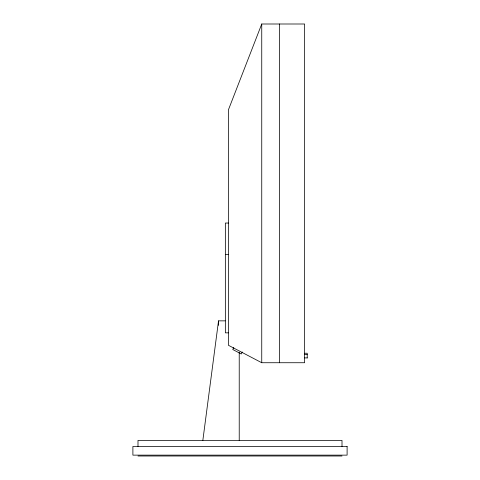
<?xml version="1.0" encoding="UTF-8"?>
<svg xmlns="http://www.w3.org/2000/svg" width="480" height="480" viewBox="0 0 480 480"><rect width="100%" height="100%" fill="white"/><g stroke="black" fill="none" stroke-linecap="round" stroke-linejoin="round"><path stroke-width="0.72" d="M202.842 440.406L218.526 320.856L225.18 320.856M261.744 24L228.39 109.908L228.39 345.264L261.744 362.73L304.626 362.73L304.626 24L261.744 24L261.744 362.73M233.766 347.544L232.746 349.5L241.278 353.964L242.298 352.008M228.39 223.044L225.354 223.044L225.354 332.85L228.39 332.85M225.354 254.448L228.39 254.448M304.626 353.244L307.224 353.244L307.224 358.008M304.626 354.45L307.224 354.45M304.626 357.912L307.224 357.912M137.994 456L342.006 456M342.006 446.472L342.006 440.406L137.994 440.406L137.994 446.472M279.498 24L279.498 362.73M239.226 352.236L239.226 440.406M218.526 320.856L218.526 325.338M347.106 446.472L132.894 446.472L132.894 455.136L347.106 455.136L347.106 446.472"/></g></svg>
